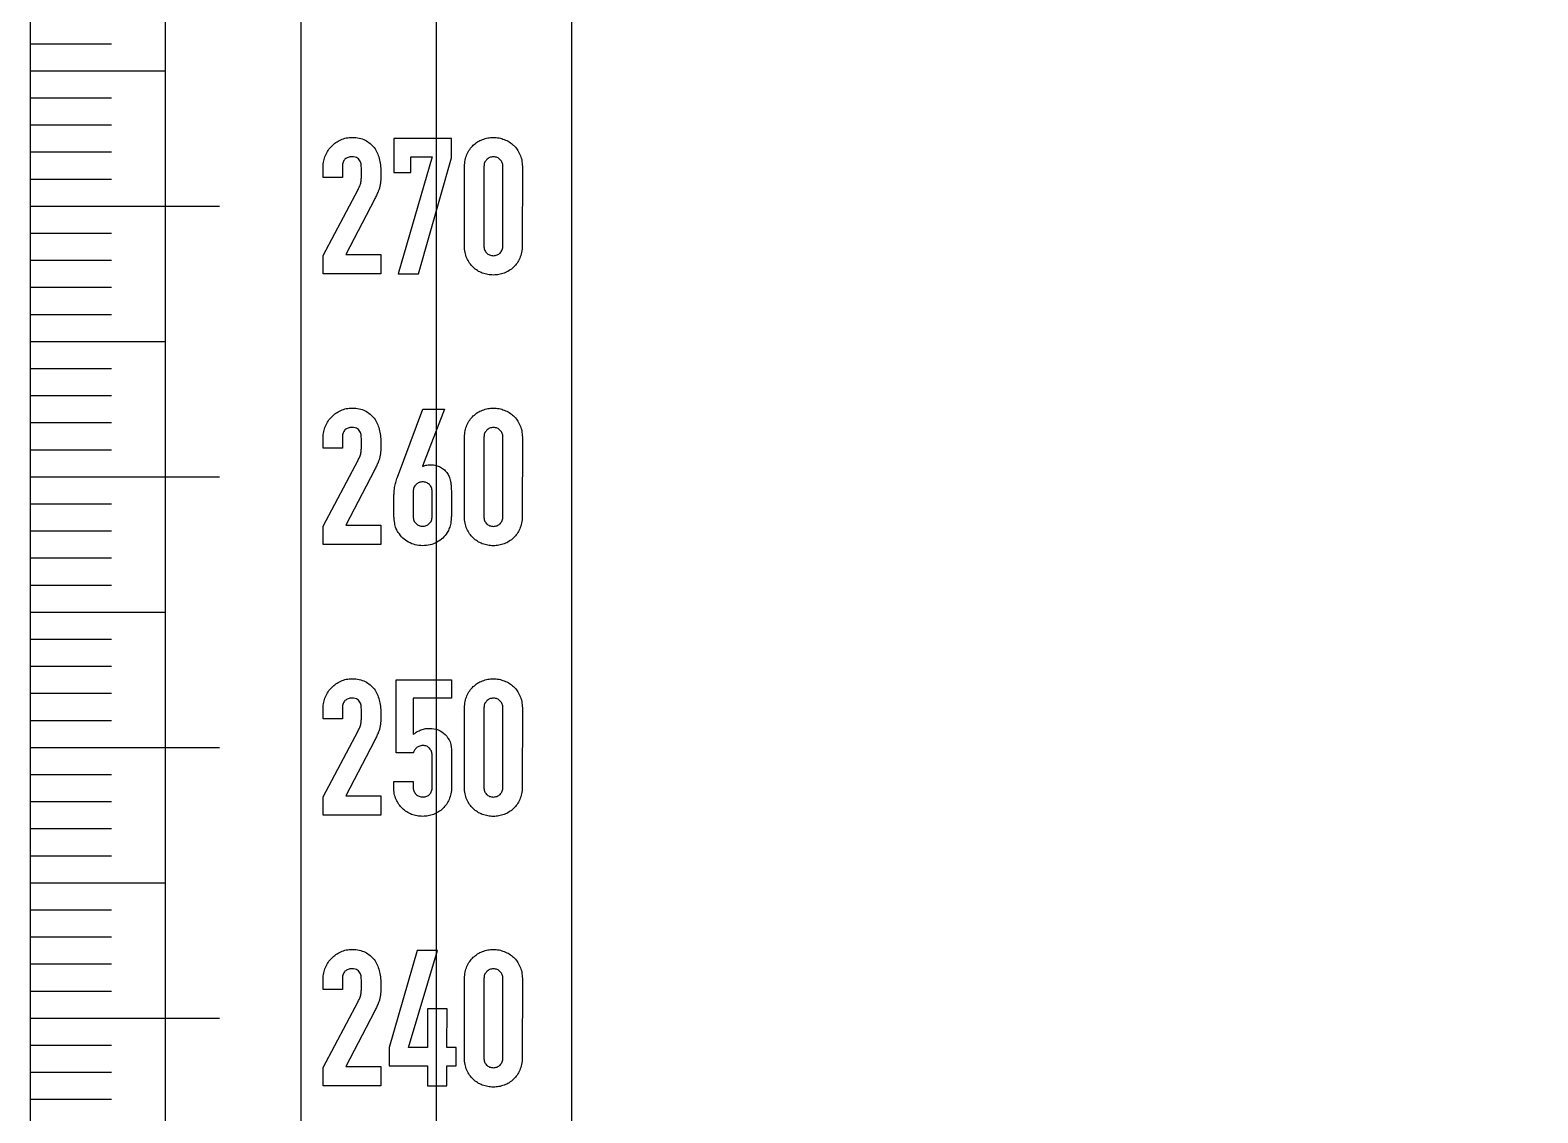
# Model space of a CAD drawing. Header units: millimetres. Extents: x 0 to 736, y 0 to 580.
# Drawn here: x 0 to 55.7, y 236.5 to 276.5 of the extents above; entities that cross this region are included whole.
import ezdxf

# ---------------------------------------------------------------- set-up
doc = ezdxf.new("R2010")
doc.units = ezdxf.units.MM
doc.layers.get('0').update_dxf_attribs({"linetype": 'CONTINUOUS'})

msp = doc.modelspace()

# ---------------------------------------------------------------- linework, layer by layer
for p, q in [((0, 276), (3, 276)), ((0, 275), (5, 275)), ((0, 274), (3, 274)), ((0, 273), (3, 273)), ((0, 272), (3, 272)), ((10.821, 271.059), (10.821, 271.453)), ((11.538, 271.466), (11.537, 271.059)), ((16.044, 268.527), (16.046, 271.462)), ((16.762, 271.462), (16.76, 268.527)), ((17.462, 268.526), (17.465, 271.461)), ((18.181, 271.461), (18.179, 268.525)), ((0, 271), (3, 271)), ((11.537, 271.059), (10.821, 271.059)), ((10.819, 268.173), (12.113, 270.609)), ((12.716, 270.243), (11.662, 268.215)), ((0, 270), (7, 270)), ((0, 269), (3, 269)), ((0, 268), (3, 268)), ((10.818, 267.499), (10.819, 268.173)), ((11.662, 268.215), (12.954, 268.214)), ((12.954, 268.214), (12.953, 267.497)), ((12.953, 267.497), (10.818, 267.499)), ((0, 267), (3, 267)), ((0, 266), (3, 266)), ((0, 265), (5, 265)), ((0, 264), (3, 264)), ((0, 263), (3, 263)), ((13.566, 259.983), (14.509, 262.496)), ((15.31, 262.495), (14.493, 260.396)), ((14.509, 262.496), (15.31, 262.495)), ((0, 262), (3, 262)), ((10.821, 261.059), (10.821, 261.453)), ((11.538, 261.466), (11.537, 261.059)), ((16.044, 258.527), (16.046, 261.462)), ((16.762, 261.462), (16.76, 258.527)), ((17.462, 258.526), (17.465, 261.461)), ((18.181, 261.461), (18.179, 258.525)), ((0, 261), (3, 261)), ((11.537, 261.059), (10.821, 261.059)), ((10.819, 258.173), (12.113, 260.609)), ((12.716, 260.243), (11.662, 258.215)), ((14.493, 260.396), (14.507, 260.382)), ((0, 260), (7, 260)), ((0, 259), (3, 259)), ((14.148, 259.456), (14.148, 258.529)), ((14.85, 258.528), (14.851, 259.455)), ((0, 258), (3, 258)), ((10.818, 257.499), (10.819, 258.173)), ((11.662, 258.215), (12.954, 258.214)), ((12.954, 258.214), (12.953, 257.497)), ((12.953, 257.497), (10.818, 257.499)), ((0, 257), (3, 257)), ((0, 256), (3, 256)), ((0, 255), (5, 255)), ((0, 254), (3, 254)), ((0, 253), (3, 253)), ((13.517, 249.8), (13.519, 252.497)), ((13.519, 252.497), (15.569, 252.495)), ((15.569, 252.495), (15.569, 251.821)), ((0, 252), (3, 252)), ((14.15, 251.822), (14.149, 250.474)), ((15.569, 251.821), (14.15, 251.822)), ((10.821, 251.059), (10.821, 251.453)), ((11.538, 251.466), (11.537, 251.059)), ((16.044, 248.527), (16.046, 251.462)), ((16.762, 251.462), (16.76, 248.527)), ((17.462, 248.526), (17.465, 251.461)), ((18.181, 251.461), (18.179, 248.525)), ((0, 251), (3, 251)), ((11.537, 251.059), (10.821, 251.059)), ((10.819, 248.173), (12.113, 250.609)), ((12.716, 250.243), (11.662, 248.215)), ((0, 250), (7, 250)), ((14.149, 249.8), (13.517, 249.8)), ((14.85, 248.542), (14.851, 249.715)), ((15.567, 249.82), (15.566, 248.527)), ((0, 249), (3, 249)), ((13.431, 248.529), (13.432, 248.74)), ((13.432, 248.74), (14.148, 248.739)), ((14.148, 248.739), (14.148, 248.557)), ((0, 248), (3, 248)), ((10.818, 247.499), (10.819, 248.173)), ((11.662, 248.215), (12.954, 248.214)), ((12.954, 248.214), (12.953, 247.497)), ((12.953, 247.497), (10.818, 247.499)), ((0, 247), (3, 247)), ((0, 246), (3, 246)), ((0, 245), (5, 245)), ((0, 244), (3, 244)), ((0, 243), (3, 243)), ((0, 242), (3, 242)), ((10.821, 241.059), (10.821, 241.453)), ((11.538, 241.466), (11.537, 241.059)), ((16.044, 238.527), (16.046, 241.462)), ((16.762, 241.462), (16.76, 238.527)), ((17.462, 238.526), (17.465, 241.461)), ((18.181, 241.461), (18.179, 238.525)), ((0, 241), (3, 241)), ((10.819, 238.173), (12.113, 240.609)), ((11.537, 241.059), (10.821, 241.059)), ((12.716, 240.243), (11.662, 238.215)), ((0, 240), (7, 240)), ((0, 239), (3, 239)), ((0, 238), (3, 238)), ((10.818, 237.499), (10.819, 238.173)), ((11.662, 238.215), (12.954, 238.214)), ((12.954, 238.214), (12.953, 237.497)), ((12.953, 237.497), (10.818, 237.499)), ((0, 237), (3, 237))]:
    msp.add_line(p, q)
for points in [[(334.863, 0), (0, 580), (0, 0)], [(326.203, 5), (5, 5), (5, 561.34)], [(317.543, 10), (10, 542.679), (10, 10)], [(308.882, 15), (15, 524.019), (15, 15)], [(300.222, 20), (20, 505.359), (20, 20)], [(14.853, 271.822), (13.592, 267.497), (14.351, 267.496), (15.569, 271.779), (15.569, 272.495), (13.435, 272.497), (13.434, 271.247), (14.066, 271.246), (14.066, 271.822)], [(14.681, 238.24), (14.681, 237.496), (15.397, 237.495), (15.397, 238.24), (15.742, 238.239), (15.742, 238.914), (15.398, 238.914), (15.399, 240.339), (14.683, 240.34), (14.682, 238.914), (13.972, 238.915), (15.05, 242.496), (14.291, 242.496), (13.256, 238.916), (13.256, 238.241)]]:
    msp.add_lwpolyline(points, close=True)
for points, knots in [([(11.138, 272.218), (11.188, 272.264), (11.288, 272.359), (11.412, 272.419), (11.475, 272.449)], [0, 0, 0, 0, 0.02029923, 0.04112014, 0.04112014, 0.04112014, 0.04112014]), ([(11.475, 272.449), (11.542, 272.476), (11.678, 272.529), (11.823, 272.537), (11.897, 272.54)], [0, 0, 0, 0, 0.02148536, 0.04337434, 0.04337434, 0.04337434, 0.04337434]), ([(11.897, 272.54), (11.985, 272.537), (12.15, 272.531), (12.303, 272.465), (12.374, 272.435)], [0, 0, 0, 0, 0.02611626, 0.0492751, 0.0492751, 0.0492751, 0.0492751]), ([(12.374, 272.435), (12.439, 272.399), (12.568, 272.327), (12.663, 272.216), (12.711, 272.16)], [0, 0, 0, 0, 0.02201534, 0.04374319, 0.04374319, 0.04374319, 0.04374319]), ([(16.37, 272.249), (16.421, 272.293), (16.522, 272.38), (16.646, 272.433), (16.707, 272.459)], [0, 0, 0, 0, 0.02001715, 0.03996019, 0.03996019, 0.03996019, 0.03996019]), ([(16.707, 272.459), (16.773, 272.482), (16.905, 272.527), (17.045, 272.533), (17.114, 272.536)], [0, 0, 0, 0, 0.02083571, 0.04164184, 0.04164184, 0.04164184, 0.04164184]), ([(17.114, 272.536), (17.183, 272.533), (17.321, 272.527), (17.45, 272.481), (17.515, 272.459)], [0, 0, 0, 0, 0.0206313, 0.04096164, 0.04096164, 0.04096164, 0.04096164]), ([(17.515, 272.459), (17.578, 272.432), (17.704, 272.38), (17.807, 272.292), (17.859, 272.248)], [0, 0, 0, 0, 0.02041726, 0.04057331, 0.04057331, 0.04057331, 0.04057331]), ([(10.821, 271.453), (10.825, 271.526), (10.831, 271.671), (10.881, 271.807), (10.906, 271.874)], [0, 0, 0, 0, 0.02187136, 0.04319471, 0.04319471, 0.04319471, 0.04319471]), ([(10.906, 271.874), (10.937, 271.937), (10.997, 272.063), (11.091, 272.166), (11.138, 272.218)], [0, 0, 0, 0, 0.02097506, 0.04167795, 0.04167795, 0.04167795, 0.04167795]), ([(11.889, 271.824), (11.839, 271.821), (11.743, 271.815), (11.666, 271.759), (11.629, 271.733)], [0, 0, 0, 0, 0.01474929, 0.0280573, 0.0280573, 0.0280573, 0.0280573]), ([(12.093, 271.768), (12.065, 271.784), (12.002, 271.821), (11.929, 271.823), (11.889, 271.824)], [0, 0, 0, 0, 0.00957901, 0.02142518, 0.02142518, 0.02142518, 0.02142518]), ([(12.711, 272.16), (12.75, 272.099), (12.83, 271.974), (12.872, 271.832), (12.893, 271.76)], [0, 0, 0, 0, 0.02171086, 0.04419716, 0.04419716, 0.04419716, 0.04419716]), ([(16.046, 271.462), (16.049, 271.543), (16.055, 271.697), (16.106, 271.842), (16.131, 271.912)], [0, 0, 0, 0, 0.02396916, 0.04596419, 0.04596419, 0.04596419, 0.04596419]), ([(16.131, 271.912), (16.163, 271.975), (16.227, 272.098), (16.323, 272.199), (16.37, 272.249)], [0, 0, 0, 0, 0.02107908, 0.04149266, 0.04149266, 0.04149266, 0.04149266]), ([(17.114, 271.82), (17.065, 271.816), (16.969, 271.808), (16.897, 271.745), (16.861, 271.715)], [0, 0, 0, 0, 0.01428975, 0.0280251, 0.0280251, 0.0280251, 0.0280251]), ([(17.367, 271.714), (17.331, 271.745), (17.258, 271.808), (17.163, 271.816), (17.114, 271.82)], [0, 0, 0, 0, 0.0137354, 0.02802509, 0.02802509, 0.02802509, 0.02802509]), ([(17.859, 272.248), (17.905, 272.198), (18, 272.097), (18.06, 271.973), (18.09, 271.91)], [0, 0, 0, 0, 0.02029925, 0.04112017, 0.04112017, 0.04112017, 0.04112017]), ([(18.09, 271.91), (18.117, 271.841), (18.172, 271.696), (18.178, 271.541), (18.181, 271.461)], [0, 0, 0, 0, 0.02215211, 0.04613734, 0.04613734, 0.04613734, 0.04613734]), ([(11.629, 271.733), (11.603, 271.697), (11.544, 271.618), (11.54, 271.519), (11.538, 271.466)], [0, 0, 0, 0, 0.01315776, 0.02877487, 0.02877487, 0.02877487, 0.02877487]), ([(12.198, 271.641), (12.185, 271.666), (12.158, 271.715), (12.115, 271.75), (12.093, 271.768)], [0, 0, 0, 0, 0.00828123, 0.01660699, 0.01660699, 0.01660699, 0.01660699]), ([(12.233, 271.458), (12.232, 271.492), (12.23, 271.554), (12.208, 271.613), (12.198, 271.641)], [0, 0, 0, 0, 0.00987058, 0.01869946, 0.01869946, 0.01869946, 0.01869946]), ([(12.225, 270.925), (12.23, 270.977), (12.239, 271.091), (12.239, 271.206), (12.24, 271.269)], [0, 0, 0, 0, 0.01566047, 0.03444887, 0.03444887, 0.03444887, 0.03444887]), ([(12.24, 271.269), (12.239, 271.3), (12.239, 271.363), (12.235, 271.426), (12.233, 271.458)], [0, 0, 0, 0, 0.00930642, 0.01897666, 0.01897666, 0.01897666, 0.01897666]), ([(12.893, 271.76), (12.912, 271.683), (12.949, 271.526), (12.954, 271.365), (12.956, 271.282)], [0, 0, 0, 0, 0.02365397, 0.04828335, 0.04828335, 0.04828335, 0.04828335]), ([(12.956, 271.282), (12.956, 271.226), (12.955, 271.123), (12.951, 271.02), (12.949, 270.973)], [0, 0, 0, 0, 0.01685484, 0.03090968, 0.03090968, 0.03090968, 0.03090968]), ([(16.861, 271.715), (16.832, 271.679), (16.773, 271.605), (16.766, 271.511), (16.762, 271.462)], [0, 0, 0, 0, 0.01343938, 0.02769777, 0.02769777, 0.02769777, 0.02769777]), ([(17.465, 271.461), (17.461, 271.51), (17.454, 271.604), (17.395, 271.678), (17.367, 271.714)], [0, 0, 0, 0, 0.01425838, 0.02769777, 0.02769777, 0.02769777, 0.02769777]), ([(12.113, 270.609), (12.142, 270.665), (12.194, 270.765), (12.216, 270.876), (12.225, 270.925)], [0, 0, 0, 0, 0.01869959, 0.0336883, 0.0336883, 0.0336883, 0.0336883]), ([(12.921, 270.742), (12.912, 270.704), (12.895, 270.627), (12.865, 270.554), (12.85, 270.517)], [0, 0, 0, 0, 0.01158178, 0.0235818, 0.0235818, 0.0235818, 0.0235818]), ([(12.949, 270.973), (12.946, 270.934), (12.94, 270.856), (12.927, 270.78), (12.921, 270.742)], [0, 0, 0, 0, 0.01180969, 0.02335547, 0.02335547, 0.02335547, 0.02335547]), ([(12.85, 270.517), (12.831, 270.475), (12.789, 270.383), (12.742, 270.293), (12.716, 270.243)], [0, 0, 0, 0, 0.01374547, 0.03046905, 0.03046905, 0.03046905, 0.03046905]), ([(16.128, 268.078), (16.103, 268.147), (16.052, 268.293), (16.047, 268.447), (16.044, 268.527)], [0, 0, 0, 0, 0.02199501, 0.04596421, 0.04596421, 0.04596421, 0.04596421]), ([(16.76, 268.527), (16.764, 268.477), (16.771, 268.381), (16.83, 268.304), (16.858, 268.267)], [0, 0, 0, 0, 0.01443138, 0.02831409, 0.02831409, 0.02831409, 0.02831409]), ([(17.364, 268.266), (17.392, 268.304), (17.451, 268.381), (17.459, 268.477), (17.462, 268.526)], [0, 0, 0, 0, 0.01388274, 0.02831408, 0.02831408, 0.02831408, 0.02831408]), ([(18.179, 268.525), (18.175, 268.445), (18.169, 268.29), (18.114, 268.145), (18.087, 268.076)], [0, 0, 0, 0, 0.02398523, 0.04613736, 0.04613736, 0.04613736, 0.04613736]), ([(16.366, 267.74), (16.319, 267.79), (16.224, 267.891), (16.16, 268.015), (16.128, 268.078)], [0, 0, 0, 0, 0.02041353, 0.04149263, 0.04149263, 0.04149263, 0.04149263]), ([(16.858, 268.267), (16.894, 268.238), (16.968, 268.179), (17.062, 268.172), (17.111, 268.168)], [0, 0, 0, 0, 0.01343937, 0.02769775, 0.02769775, 0.02769775, 0.02769775]), ([(17.111, 268.168), (17.16, 268.172), (17.254, 268.179), (17.328, 268.238), (17.364, 268.266)], [0, 0, 0, 0, 0.01425839, 0.02769774, 0.02769774, 0.02769774, 0.02769774]), ([(18.087, 268.076), (18.056, 268.013), (17.996, 267.889), (17.902, 267.789), (17.855, 267.739)], [0, 0, 0, 0, 0.02082092, 0.04112014, 0.04112014, 0.04112014, 0.04112014]), ([(16.703, 267.522), (16.642, 267.551), (16.519, 267.607), (16.417, 267.696), (16.366, 267.74)], [0, 0, 0, 0, 0.02018042, 0.04030582, 0.04030582, 0.04030582, 0.04030582]), ([(17.11, 267.452), (17.041, 267.455), (16.902, 267.461), (16.769, 267.502), (16.703, 267.522)], [0, 0, 0, 0, 0.02079057, 0.04148602, 0.04148602, 0.04148602, 0.04148602]), ([(17.511, 267.522), (17.446, 267.501), (17.316, 267.46), (17.179, 267.455), (17.11, 267.452)], [0, 0, 0, 0, 0.02018659, 0.04080219, 0.04080219, 0.04080219, 0.04080219]), ([(17.855, 267.739), (17.803, 267.695), (17.699, 267.606), (17.574, 267.55), (17.511, 267.522)], [0, 0, 0, 0, 0.02026353, 0.04091276, 0.04091276, 0.04091276, 0.04091276]), ([(11.138, 262.218), (11.188, 262.264), (11.288, 262.359), (11.412, 262.419), (11.475, 262.449)], [0, 0, 0, 0, 0.02029923, 0.04112014, 0.04112014, 0.04112014, 0.04112014]), ([(11.475, 262.449), (11.542, 262.476), (11.678, 262.529), (11.823, 262.537), (11.897, 262.54)], [0, 0, 0, 0, 0.02148536, 0.04337434, 0.04337434, 0.04337434, 0.04337434]), ([(11.897, 262.54), (11.985, 262.537), (12.15, 262.531), (12.303, 262.465), (12.374, 262.435)], [0, 0, 0, 0, 0.02611626, 0.0492751, 0.0492751, 0.0492751, 0.0492751]), ([(12.374, 262.435), (12.439, 262.399), (12.568, 262.327), (12.663, 262.216), (12.711, 262.16)], [0, 0, 0, 0, 0.02201534, 0.04374319, 0.04374319, 0.04374319, 0.04374319]), ([(16.37, 262.249), (16.421, 262.293), (16.522, 262.38), (16.646, 262.433), (16.707, 262.459)], [0, 0, 0, 0, 0.02001715, 0.03996019, 0.03996019, 0.03996019, 0.03996019]), ([(16.707, 262.459), (16.773, 262.482), (16.905, 262.527), (17.045, 262.533), (17.114, 262.536)], [0, 0, 0, 0, 0.02083571, 0.04164184, 0.04164184, 0.04164184, 0.04164184]), ([(17.114, 262.536), (17.183, 262.533), (17.321, 262.527), (17.45, 262.481), (17.515, 262.459)], [0, 0, 0, 0, 0.0206313, 0.04096164, 0.04096164, 0.04096164, 0.04096164]), ([(17.515, 262.459), (17.578, 262.432), (17.704, 262.38), (17.807, 262.292), (17.859, 262.248)], [0, 0, 0, 0, 0.02041726, 0.04057331, 0.04057331, 0.04057331, 0.04057331]), ([(10.821, 261.453), (10.825, 261.526), (10.831, 261.671), (10.881, 261.807), (10.906, 261.874)], [0, 0, 0, 0, 0.02187136, 0.04319471, 0.04319471, 0.04319471, 0.04319471]), ([(10.906, 261.874), (10.937, 261.937), (10.997, 262.063), (11.091, 262.166), (11.138, 262.218)], [0, 0, 0, 0, 0.02097506, 0.04167795, 0.04167795, 0.04167795, 0.04167795]), ([(11.889, 261.824), (11.839, 261.821), (11.743, 261.815), (11.666, 261.759), (11.629, 261.733)], [0, 0, 0, 0, 0.01474929, 0.0280573, 0.0280573, 0.0280573, 0.0280573]), ([(12.093, 261.768), (12.065, 261.784), (12.002, 261.821), (11.929, 261.823), (11.889, 261.824)], [0, 0, 0, 0, 0.00957901, 0.02142518, 0.02142518, 0.02142518, 0.02142518]), ([(12.198, 261.641), (12.185, 261.666), (12.158, 261.715), (12.115, 261.75), (12.093, 261.768)], [0, 0, 0, 0, 0.00828123, 0.01660699, 0.01660699, 0.01660699, 0.01660699]), ([(12.711, 262.16), (12.75, 262.099), (12.83, 261.974), (12.872, 261.832), (12.893, 261.76)], [0, 0, 0, 0, 0.02171086, 0.04419716, 0.04419716, 0.04419716, 0.04419716]), ([(12.893, 261.76), (12.912, 261.683), (12.949, 261.526), (12.954, 261.365), (12.956, 261.282)], [0, 0, 0, 0, 0.02365397, 0.04828335, 0.04828335, 0.04828335, 0.04828335]), ([(16.046, 261.462), (16.049, 261.543), (16.055, 261.697), (16.106, 261.842), (16.131, 261.912)], [0, 0, 0, 0, 0.02396916, 0.04596419, 0.04596419, 0.04596419, 0.04596419]), ([(16.131, 261.912), (16.163, 261.975), (16.227, 262.098), (16.323, 262.199), (16.37, 262.249)], [0, 0, 0, 0, 0.02107908, 0.04149266, 0.04149266, 0.04149266, 0.04149266]), ([(17.114, 261.82), (17.065, 261.816), (16.969, 261.808), (16.897, 261.745), (16.861, 261.715)], [0, 0, 0, 0, 0.01428975, 0.0280251, 0.0280251, 0.0280251, 0.0280251]), ([(17.367, 261.714), (17.331, 261.745), (17.258, 261.808), (17.163, 261.816), (17.114, 261.82)], [0, 0, 0, 0, 0.0137354, 0.02802509, 0.02802509, 0.02802509, 0.02802509]), ([(17.859, 262.248), (17.905, 262.198), (18, 262.097), (18.06, 261.973), (18.09, 261.91)], [0, 0, 0, 0, 0.02029925, 0.04112017, 0.04112017, 0.04112017, 0.04112017]), ([(18.09, 261.91), (18.117, 261.841), (18.172, 261.696), (18.178, 261.541), (18.181, 261.461)], [0, 0, 0, 0, 0.02215211, 0.04613734, 0.04613734, 0.04613734, 0.04613734]), ([(11.629, 261.733), (11.603, 261.697), (11.544, 261.618), (11.54, 261.519), (11.538, 261.466)], [0, 0, 0, 0, 0.01315776, 0.02877487, 0.02877487, 0.02877487, 0.02877487]), ([(12.233, 261.458), (12.232, 261.492), (12.23, 261.554), (12.208, 261.613), (12.198, 261.641)], [0, 0, 0, 0, 0.00987058, 0.01869946, 0.01869946, 0.01869946, 0.01869946]), ([(12.225, 260.925), (12.23, 260.977), (12.239, 261.091), (12.239, 261.206), (12.24, 261.269)], [0, 0, 0, 0, 0.01566047, 0.03444887, 0.03444887, 0.03444887, 0.03444887]), ([(12.24, 261.269), (12.239, 261.3), (12.239, 261.363), (12.235, 261.426), (12.233, 261.458)], [0, 0, 0, 0, 0.00930642, 0.01897666, 0.01897666, 0.01897666, 0.01897666]), ([(12.956, 261.282), (12.956, 261.226), (12.955, 261.123), (12.951, 261.02), (12.949, 260.973)], [0, 0, 0, 0, 0.01685484, 0.03090968, 0.03090968, 0.03090968, 0.03090968]), ([(16.861, 261.715), (16.832, 261.679), (16.773, 261.605), (16.766, 261.511), (16.762, 261.462)], [0, 0, 0, 0, 0.01343938, 0.02769777, 0.02769777, 0.02769777, 0.02769777]), ([(17.465, 261.461), (17.461, 261.51), (17.454, 261.604), (17.395, 261.678), (17.367, 261.714)], [0, 0, 0, 0, 0.01425838, 0.02769777, 0.02769777, 0.02769777, 0.02769777]), ([(12.113, 260.609), (12.142, 260.665), (12.194, 260.765), (12.216, 260.876), (12.225, 260.925)], [0, 0, 0, 0, 0.01869959, 0.0336883, 0.0336883, 0.0336883, 0.0336883]), ([(12.921, 260.742), (12.912, 260.704), (12.895, 260.627), (12.865, 260.554), (12.85, 260.517)], [0, 0, 0, 0, 0.01158178, 0.0235818, 0.0235818, 0.0235818, 0.0235818]), ([(12.949, 260.973), (12.946, 260.934), (12.94, 260.856), (12.927, 260.78), (12.921, 260.742)], [0, 0, 0, 0, 0.01180969, 0.02335547, 0.02335547, 0.02335547, 0.02335547]), ([(12.85, 260.517), (12.831, 260.475), (12.789, 260.383), (12.742, 260.293), (12.716, 260.243)], [0, 0, 0, 0, 0.01374547, 0.03046905, 0.03046905, 0.03046905, 0.03046905]), ([(14.507, 260.382), (14.522, 260.391), (14.554, 260.412), (14.592, 260.42), (14.613, 260.424)], [0, 0, 0, 0, 0.00503039, 0.01142092, 0.01142092, 0.01142092, 0.01142092]), ([(14.613, 260.424), (14.642, 260.43), (14.707, 260.444), (14.773, 260.445), (14.809, 260.445)], [0, 0, 0, 0, 0.00891916, 0.01981672, 0.01981672, 0.01981672, 0.01981672]), ([(14.809, 260.445), (14.871, 260.441), (14.994, 260.434), (15.105, 260.38), (15.16, 260.354)], [0, 0, 0, 0, 0.01840048, 0.03659216, 0.03659216, 0.03659216, 0.03659216]), ([(15.16, 260.354), (15.211, 260.322), (15.309, 260.26), (15.379, 260.167), (15.413, 260.122)], [0, 0, 0, 0, 0.01773523, 0.03454979, 0.03454979, 0.03454979, 0.03454979]), ([(15.413, 260.122), (15.428, 260.096), (15.458, 260.047), (15.48, 259.993), (15.49, 259.967)], [0, 0, 0, 0, 0.00888455, 0.01729868, 0.01729868, 0.01729868, 0.01729868]), ([(13.439, 259.337), (13.442, 259.385), (13.446, 259.474), (13.456, 259.563), (13.46, 259.604)], [0, 0, 0, 0, 0.01442281, 0.02677342, 0.02677342, 0.02677342, 0.02677342]), ([(13.46, 259.604), (13.465, 259.637), (13.475, 259.701), (13.494, 259.763), (13.503, 259.793)], [0, 0, 0, 0, 0.01015986, 0.01944475, 0.01944475, 0.01944475, 0.01944475]), ([(13.503, 259.793), (13.512, 259.824), (13.533, 259.888), (13.555, 259.951), (13.566, 259.983)], [0, 0, 0, 0, 0.00977174, 0.01998755, 0.01998755, 0.01998755, 0.01998755]), ([(14.254, 259.715), (14.223, 259.679), (14.16, 259.604), (14.152, 259.506), (14.148, 259.456)], [0, 0, 0, 0, 0.01387935, 0.02868703, 0.02868703, 0.02868703, 0.02868703]), ([(14.5, 259.813), (14.454, 259.809), (14.363, 259.801), (14.29, 259.744), (14.254, 259.715)], [0, 0, 0, 0, 0.01339458, 0.02698108, 0.02698108, 0.02698108, 0.02698108]), ([(14.746, 259.715), (14.709, 259.744), (14.637, 259.801), (14.545, 259.809), (14.5, 259.813)], [0, 0, 0, 0, 0.01358648, 0.02698106, 0.02698106, 0.02698106, 0.02698106]), ([(14.851, 259.455), (14.847, 259.506), (14.84, 259.604), (14.776, 259.679), (14.746, 259.715)], [0, 0, 0, 0, 0.01480769, 0.02868705, 0.02868705, 0.02868705, 0.02868705]), ([(15.49, 259.967), (15.499, 259.937), (15.521, 259.871), (15.532, 259.802), (15.539, 259.763)], [0, 0, 0, 0, 0.0093329, 0.02097042, 0.02097042, 0.02097042, 0.02097042]), ([(15.539, 259.763), (15.544, 259.715), (15.554, 259.608), (15.558, 259.5), (15.56, 259.44)], [0, 0, 0, 0, 0.01444843, 0.03237722, 0.03237722, 0.03237722, 0.03237722]), ([(13.432, 258.958), (13.432, 259.028), (13.432, 259.154), (13.437, 259.281), (13.439, 259.337)], [0, 0, 0, 0, 0.02106817, 0.0379303, 0.0379303, 0.0379303, 0.0379303]), ([(15.56, 259.44), (15.562, 259.368), (15.566, 259.207), (15.567, 259.045), (15.567, 258.956)], [0, 0, 0, 0, 0.02160053, 0.04846205, 0.04846205, 0.04846205, 0.04846205]), ([(13.438, 258.55), (13.436, 258.611), (13.432, 258.747), (13.432, 258.883), (13.432, 258.958)], [0, 0, 0, 0, 0.01826605, 0.04073864, 0.04073864, 0.04073864, 0.04073864]), ([(13.466, 258.29), (13.46, 258.33), (13.446, 258.416), (13.441, 258.503), (13.438, 258.55)], [0, 0, 0, 0, 0.01189297, 0.02615241, 0.02615241, 0.02615241, 0.02615241]), ([(14.148, 258.529), (14.151, 258.478), (14.159, 258.38), (14.222, 258.305), (14.253, 258.269)], [0, 0, 0, 0, 0.01480771, 0.02868706, 0.02868706, 0.02868706, 0.02868706]), ([(14.744, 258.268), (14.775, 258.304), (14.839, 258.379), (14.846, 258.477), (14.85, 258.528)], [0, 0, 0, 0, 0.01387939, 0.02868708, 0.02868708, 0.02868708, 0.02868708]), ([(15.559, 258.549), (15.557, 258.501), (15.552, 258.414), (15.542, 258.328), (15.538, 258.289)], [0, 0, 0, 0, 0.01424757, 0.02607424, 0.02607424, 0.02607424, 0.02607424]), ([(15.567, 258.956), (15.566, 258.881), (15.566, 258.745), (15.561, 258.609), (15.559, 258.549)], [0, 0, 0, 0, 0.02247259, 0.04073864, 0.04073864, 0.04073864, 0.04073864]), ([(16.128, 258.078), (16.103, 258.147), (16.052, 258.293), (16.047, 258.447), (16.044, 258.527)], [0, 0, 0, 0, 0.02199501, 0.04596421, 0.04596421, 0.04596421, 0.04596421]), ([(16.76, 258.527), (16.764, 258.477), (16.771, 258.381), (16.83, 258.304), (16.858, 258.267)], [0, 0, 0, 0, 0.01443138, 0.02831409, 0.02831409, 0.02831409, 0.02831409]), ([(17.364, 258.266), (17.392, 258.304), (17.451, 258.381), (17.459, 258.477), (17.462, 258.526)], [0, 0, 0, 0, 0.01388274, 0.02831408, 0.02831408, 0.02831408, 0.02831408]), ([(18.179, 258.525), (18.175, 258.445), (18.169, 258.29), (18.114, 258.145), (18.087, 258.076)], [0, 0, 0, 0, 0.02398523, 0.04613736, 0.04613736, 0.04613736, 0.04613736]), ([(13.508, 258.101), (13.499, 258.129), (13.48, 258.191), (13.471, 258.256), (13.466, 258.29)], [0, 0, 0, 0, 0.00894677, 0.01945262, 0.01945262, 0.01945262, 0.01945262]), ([(13.599, 257.939), (13.582, 257.966), (13.548, 258.018), (13.521, 258.074), (13.508, 258.101)], [0, 0, 0, 0, 0.00969571, 0.01856811, 0.01856811, 0.01856811, 0.01856811]), ([(13.971, 257.581), (13.898, 257.629), (13.752, 257.725), (13.65, 257.868), (13.599, 257.939)], [0, 0, 0, 0, 0.0260885, 0.05205386, 0.05205386, 0.05205386, 0.05205386]), ([(14.253, 258.269), (14.289, 258.24), (14.361, 258.183), (14.453, 258.174), (14.499, 258.17)], [0, 0, 0, 0, 0.01358649, 0.02698107, 0.02698107, 0.02698107, 0.02698107]), ([(14.499, 258.17), (14.544, 258.174), (14.636, 258.183), (14.708, 258.24), (14.744, 258.268)], [0, 0, 0, 0, 0.01339458, 0.02698103, 0.02698103, 0.02698103, 0.02698103]), ([(15.404, 257.938), (15.353, 257.865), (15.252, 257.719), (15.1, 257.626), (15.025, 257.58)], [0, 0, 0, 0, 0.0263489, 0.05265562, 0.05265562, 0.05265562, 0.05265562]), ([(15.482, 258.099), (15.471, 258.073), (15.449, 258.017), (15.42, 257.965), (15.404, 257.938)], [0, 0, 0, 0, 0.00857565, 0.01792173, 0.01792173, 0.01792173, 0.01792173]), ([(15.538, 258.289), (15.531, 258.254), (15.518, 258.189), (15.493, 258.128), (15.482, 258.099)], [0, 0, 0, 0, 0.01064577, 0.01981034, 0.01981034, 0.01981034, 0.01981034]), ([(16.366, 257.74), (16.319, 257.79), (16.224, 257.891), (16.16, 258.015), (16.128, 258.078)], [0, 0, 0, 0, 0.02041353, 0.04149263, 0.04149263, 0.04149263, 0.04149263]), ([(16.858, 258.267), (16.894, 258.238), (16.968, 258.179), (17.062, 258.172), (17.111, 258.168)], [0, 0, 0, 0, 0.01343937, 0.02769775, 0.02769775, 0.02769775, 0.02769775]), ([(17.111, 258.168), (17.16, 258.172), (17.254, 258.179), (17.328, 258.238), (17.364, 258.266)], [0, 0, 0, 0, 0.01425839, 0.02769774, 0.02769774, 0.02769774, 0.02769774]), ([(18.087, 258.076), (18.056, 258.013), (17.996, 257.889), (17.902, 257.789), (17.855, 257.739)], [0, 0, 0, 0, 0.02082092, 0.04112014, 0.04112014, 0.04112014, 0.04112014]), ([(14.498, 257.454), (14.403, 257.459), (14.22, 257.468), (14.053, 257.544), (13.971, 257.581)], [0, 0, 0, 0, 0.02809265, 0.05460015, 0.05460015, 0.05460015, 0.05460015]), ([(15.025, 257.58), (14.943, 257.543), (14.776, 257.467), (14.592, 257.458), (14.498, 257.454)], [0, 0, 0, 0, 0.02650753, 0.05460018, 0.05460018, 0.05460018, 0.05460018]), ([(16.703, 257.522), (16.642, 257.551), (16.519, 257.607), (16.417, 257.696), (16.366, 257.74)], [0, 0, 0, 0, 0.02018042, 0.04030582, 0.04030582, 0.04030582, 0.04030582]), ([(17.11, 257.452), (17.041, 257.455), (16.902, 257.461), (16.769, 257.502), (16.703, 257.522)], [0, 0, 0, 0, 0.02079057, 0.04148602, 0.04148602, 0.04148602, 0.04148602]), ([(17.511, 257.522), (17.446, 257.501), (17.316, 257.46), (17.179, 257.455), (17.11, 257.452)], [0, 0, 0, 0, 0.02018659, 0.04080219, 0.04080219, 0.04080219, 0.04080219]), ([(17.855, 257.739), (17.803, 257.695), (17.699, 257.606), (17.574, 257.55), (17.511, 257.522)], [0, 0, 0, 0, 0.02026353, 0.04091276, 0.04091276, 0.04091276, 0.04091276]), ([(11.138, 252.218), (11.188, 252.264), (11.288, 252.359), (11.412, 252.419), (11.475, 252.449)], [0, 0, 0, 0, 0.02029923, 0.04112014, 0.04112014, 0.04112014, 0.04112014]), ([(11.475, 252.449), (11.542, 252.476), (11.678, 252.529), (11.823, 252.537), (11.897, 252.54)], [0, 0, 0, 0, 0.02148536, 0.04337434, 0.04337434, 0.04337434, 0.04337434]), ([(11.897, 252.54), (11.985, 252.537), (12.15, 252.531), (12.303, 252.465), (12.374, 252.435)], [0, 0, 0, 0, 0.02611626, 0.0492751, 0.0492751, 0.0492751, 0.0492751]), ([(12.374, 252.435), (12.439, 252.399), (12.568, 252.327), (12.663, 252.216), (12.711, 252.16)], [0, 0, 0, 0, 0.02201534, 0.04374319, 0.04374319, 0.04374319, 0.04374319]), ([(16.37, 252.249), (16.421, 252.293), (16.522, 252.38), (16.646, 252.433), (16.707, 252.459)], [0, 0, 0, 0, 0.02001715, 0.03996019, 0.03996019, 0.03996019, 0.03996019]), ([(16.707, 252.459), (16.773, 252.482), (16.905, 252.527), (17.045, 252.533), (17.114, 252.536)], [0, 0, 0, 0, 0.02083571, 0.04164184, 0.04164184, 0.04164184, 0.04164184]), ([(17.114, 252.536), (17.183, 252.533), (17.321, 252.527), (17.45, 252.481), (17.515, 252.459)], [0, 0, 0, 0, 0.0206313, 0.04096164, 0.04096164, 0.04096164, 0.04096164]), ([(17.515, 252.459), (17.578, 252.432), (17.704, 252.38), (17.807, 252.292), (17.859, 252.248)], [0, 0, 0, 0, 0.02041726, 0.04057331, 0.04057331, 0.04057331, 0.04057331]), ([(10.821, 251.453), (10.825, 251.526), (10.831, 251.671), (10.881, 251.807), (10.906, 251.874)], [0, 0, 0, 0, 0.02187136, 0.04319471, 0.04319471, 0.04319471, 0.04319471]), ([(10.906, 251.874), (10.937, 251.937), (10.997, 252.063), (11.091, 252.166), (11.138, 252.218)], [0, 0, 0, 0, 0.02097506, 0.04167795, 0.04167795, 0.04167795, 0.04167795]), ([(11.889, 251.824), (11.839, 251.821), (11.743, 251.815), (11.666, 251.759), (11.629, 251.733)], [0, 0, 0, 0, 0.01474929, 0.0280573, 0.0280573, 0.0280573, 0.0280573]), ([(12.093, 251.768), (12.065, 251.784), (12.002, 251.821), (11.929, 251.823), (11.889, 251.824)], [0, 0, 0, 0, 0.00957901, 0.02142518, 0.02142518, 0.02142518, 0.02142518]), ([(12.198, 251.641), (12.185, 251.666), (12.158, 251.715), (12.115, 251.75), (12.093, 251.768)], [0, 0, 0, 0, 0.00828123, 0.01660699, 0.01660699, 0.01660699, 0.01660699]), ([(12.711, 252.16), (12.75, 252.099), (12.83, 251.974), (12.872, 251.832), (12.893, 251.76)], [0, 0, 0, 0, 0.02171086, 0.04419716, 0.04419716, 0.04419716, 0.04419716]), ([(12.893, 251.76), (12.912, 251.683), (12.949, 251.526), (12.954, 251.365), (12.956, 251.282)], [0, 0, 0, 0, 0.02365397, 0.04828335, 0.04828335, 0.04828335, 0.04828335]), ([(16.046, 251.462), (16.049, 251.543), (16.055, 251.697), (16.106, 251.842), (16.131, 251.912)], [0, 0, 0, 0, 0.02396916, 0.04596419, 0.04596419, 0.04596419, 0.04596419]), ([(16.131, 251.912), (16.163, 251.975), (16.227, 252.098), (16.323, 252.199), (16.37, 252.249)], [0, 0, 0, 0, 0.02107908, 0.04149266, 0.04149266, 0.04149266, 0.04149266]), ([(17.114, 251.82), (17.065, 251.816), (16.969, 251.808), (16.897, 251.745), (16.861, 251.715)], [0, 0, 0, 0, 0.01428975, 0.0280251, 0.0280251, 0.0280251, 0.0280251]), ([(17.367, 251.714), (17.331, 251.745), (17.258, 251.808), (17.163, 251.816), (17.114, 251.82)], [0, 0, 0, 0, 0.0137354, 0.02802509, 0.02802509, 0.02802509, 0.02802509]), ([(17.859, 252.248), (17.905, 252.198), (18, 252.097), (18.06, 251.973), (18.09, 251.91)], [0, 0, 0, 0, 0.02029925, 0.04112017, 0.04112017, 0.04112017, 0.04112017]), ([(18.09, 251.91), (18.117, 251.841), (18.172, 251.696), (18.178, 251.541), (18.181, 251.461)], [0, 0, 0, 0, 0.02215211, 0.04613734, 0.04613734, 0.04613734, 0.04613734]), ([(11.629, 251.733), (11.603, 251.697), (11.544, 251.618), (11.54, 251.519), (11.538, 251.466)], [0, 0, 0, 0, 0.01315776, 0.02877487, 0.02877487, 0.02877487, 0.02877487]), ([(12.233, 251.458), (12.232, 251.492), (12.23, 251.554), (12.208, 251.613), (12.198, 251.641)], [0, 0, 0, 0, 0.00987058, 0.01869946, 0.01869946, 0.01869946, 0.01869946]), ([(12.225, 250.925), (12.23, 250.977), (12.239, 251.091), (12.239, 251.206), (12.24, 251.269)], [0, 0, 0, 0, 0.01566047, 0.03444887, 0.03444887, 0.03444887, 0.03444887]), ([(12.24, 251.269), (12.239, 251.3), (12.239, 251.363), (12.235, 251.426), (12.233, 251.458)], [0, 0, 0, 0, 0.00930642, 0.01897666, 0.01897666, 0.01897666, 0.01897666]), ([(12.956, 251.282), (12.956, 251.226), (12.955, 251.123), (12.951, 251.02), (12.949, 250.973)], [0, 0, 0, 0, 0.01685484, 0.03090968, 0.03090968, 0.03090968, 0.03090968]), ([(16.861, 251.715), (16.832, 251.679), (16.773, 251.605), (16.766, 251.511), (16.762, 251.462)], [0, 0, 0, 0, 0.01343938, 0.02769777, 0.02769777, 0.02769777, 0.02769777]), ([(17.465, 251.461), (17.461, 251.51), (17.454, 251.604), (17.395, 251.678), (17.367, 251.714)], [0, 0, 0, 0, 0.01425838, 0.02769777, 0.02769777, 0.02769777, 0.02769777]), ([(12.113, 250.609), (12.142, 250.665), (12.194, 250.765), (12.216, 250.876), (12.225, 250.925)], [0, 0, 0, 0, 0.01869959, 0.0336883, 0.0336883, 0.0336883, 0.0336883]), ([(12.921, 250.742), (12.912, 250.704), (12.895, 250.627), (12.865, 250.554), (12.85, 250.517)], [0, 0, 0, 0, 0.01158178, 0.0235818, 0.0235818, 0.0235818, 0.0235818]), ([(12.949, 250.973), (12.946, 250.934), (12.94, 250.856), (12.927, 250.78), (12.921, 250.742)], [0, 0, 0, 0, 0.01180969, 0.02335547, 0.02335547, 0.02335547, 0.02335547]), ([(14.149, 250.474), (14.186, 250.506), (14.262, 250.572), (14.354, 250.613), (14.402, 250.635)], [0, 0, 0, 0, 0.01436712, 0.03014919, 0.03014919, 0.03014919, 0.03014919]), ([(14.402, 250.635), (14.456, 250.656), (14.567, 250.698), (14.685, 250.703), (14.746, 250.705)], [0, 0, 0, 0, 0.01715568, 0.03532356, 0.03532356, 0.03532356, 0.03532356]), ([(14.746, 250.705), (14.861, 250.697), (15.081, 250.682), (15.253, 250.545), (15.336, 250.48)], [0, 0, 0, 0, 0.03348031, 0.06445093, 0.06445093, 0.06445093, 0.06445093]), ([(12.85, 250.517), (12.831, 250.475), (12.789, 250.383), (12.742, 250.293), (12.716, 250.243)], [0, 0, 0, 0, 0.01374547, 0.03046905, 0.03046905, 0.03046905, 0.03046905]), ([(14.514, 250.073), (14.486, 250.072), (14.432, 250.07), (14.383, 250.048), (14.36, 250.038)], [0, 0, 0, 0, 0.00847256, 0.01597258, 0.01597258, 0.01597258, 0.01597258]), ([(14.753, 249.968), (14.72, 249.998), (14.652, 250.061), (14.561, 250.069), (14.514, 250.073)], [0, 0, 0, 0, 0.01316711, 0.02676719, 0.02676719, 0.02676719, 0.02676719]), ([(15.336, 250.48), (15.403, 250.392), (15.552, 250.199), (15.562, 249.953), (15.567, 249.82)], [0, 0, 0, 0, 0.03243715, 0.07149285, 0.07149285, 0.07149285, 0.07149285]), ([(14.191, 249.877), (14.181, 249.86), (14.167, 249.834), (14.153, 249.808), (14.149, 249.8)], [0, 0, 0, 0, 0.005814769, 0.008799342, 0.008799342, 0.008799342, 0.008799342]), ([(14.254, 249.968), (14.241, 249.954), (14.216, 249.927), (14.199, 249.893), (14.191, 249.877)], [0, 0, 0, 0, 0.00573205, 0.0111546, 0.0111546, 0.0111546, 0.0111546]), ([(14.36, 250.038), (14.34, 250.029), (14.301, 250.01), (14.269, 249.982), (14.254, 249.968)], [0, 0, 0, 0, 0.00659933, 0.01271385, 0.01271385, 0.01271385, 0.01271385]), ([(14.851, 249.715), (14.847, 249.762), (14.839, 249.856), (14.781, 249.931), (14.753, 249.968)], [0, 0, 0, 0, 0.01391267, 0.02764696, 0.02764696, 0.02764696, 0.02764696]), ([(13.515, 248.08), (13.491, 248.149), (13.44, 248.295), (13.434, 248.449), (13.431, 248.529)], [0, 0, 0, 0, 0.02199505, 0.04596421, 0.04596421, 0.04596421, 0.04596421]), ([(14.148, 248.557), (14.151, 248.5), (14.156, 248.395), (14.217, 248.309), (14.246, 248.269)], [0, 0, 0, 0, 0.01651123, 0.03099373, 0.03099373, 0.03099373, 0.03099373]), ([(14.758, 248.268), (14.785, 248.306), (14.843, 248.388), (14.847, 248.488), (14.85, 248.542)], [0, 0, 0, 0, 0.01361029, 0.0294011, 0.0294011, 0.0294011, 0.0294011]), ([(15.566, 248.527), (15.563, 248.447), (15.557, 248.292), (15.501, 248.148), (15.475, 248.078)], [0, 0, 0, 0, 0.02398523, 0.04613736, 0.04613736, 0.04613736, 0.04613736]), ([(16.128, 248.078), (16.103, 248.147), (16.052, 248.293), (16.047, 248.447), (16.044, 248.527)], [0, 0, 0, 0, 0.02199501, 0.04596421, 0.04596421, 0.04596421, 0.04596421]), ([(16.76, 248.527), (16.764, 248.477), (16.771, 248.381), (16.83, 248.304), (16.858, 248.267)], [0, 0, 0, 0, 0.01443138, 0.02831409, 0.02831409, 0.02831409, 0.02831409]), ([(17.364, 248.266), (17.392, 248.304), (17.451, 248.381), (17.459, 248.477), (17.462, 248.526)], [0, 0, 0, 0, 0.01388274, 0.02831408, 0.02831408, 0.02831408, 0.02831408]), ([(18.179, 248.525), (18.175, 248.445), (18.169, 248.29), (18.114, 248.145), (18.087, 248.076)], [0, 0, 0, 0, 0.02398523, 0.04613736, 0.04613736, 0.04613736, 0.04613736]), ([(13.754, 247.742), (13.707, 247.792), (13.611, 247.893), (13.548, 248.017), (13.515, 248.08)], [0, 0, 0, 0, 0.02041355, 0.04149265, 0.04149265, 0.04149265, 0.04149265]), ([(14.246, 248.269), (14.284, 248.24), (14.363, 248.181), (14.462, 248.174), (14.513, 248.17)], [0, 0, 0, 0, 0.01403178, 0.0289824, 0.0289824, 0.0289824, 0.0289824]), ([(14.513, 248.17), (14.562, 248.173), (14.655, 248.179), (14.726, 248.24), (14.758, 248.268)], [0, 0, 0, 0, 0.01443133, 0.02714592, 0.02714592, 0.02714592, 0.02714592]), ([(15.475, 248.078), (15.444, 248.015), (15.384, 247.891), (15.289, 247.791), (15.243, 247.741)], [0, 0, 0, 0, 0.02082092, 0.04112014, 0.04112014, 0.04112014, 0.04112014]), ([(16.366, 247.74), (16.319, 247.79), (16.224, 247.891), (16.16, 248.015), (16.128, 248.078)], [0, 0, 0, 0, 0.02041353, 0.04149263, 0.04149263, 0.04149263, 0.04149263]), ([(16.858, 248.267), (16.894, 248.238), (16.968, 248.179), (17.062, 248.172), (17.111, 248.168)], [0, 0, 0, 0, 0.01343937, 0.02769775, 0.02769775, 0.02769775, 0.02769775]), ([(17.111, 248.168), (17.16, 248.172), (17.254, 248.179), (17.328, 248.238), (17.364, 248.266)], [0, 0, 0, 0, 0.01425839, 0.02769774, 0.02769774, 0.02769774, 0.02769774]), ([(18.087, 248.076), (18.056, 248.013), (17.996, 247.889), (17.902, 247.789), (17.855, 247.739)], [0, 0, 0, 0, 0.02082092, 0.04112014, 0.04112014, 0.04112014, 0.04112014]), ([(14.091, 247.524), (14.029, 247.553), (13.907, 247.61), (13.805, 247.698), (13.754, 247.742)], [0, 0, 0, 0, 0.02018047, 0.04030585, 0.04030585, 0.04030585, 0.04030585]), ([(14.498, 247.454), (14.428, 247.457), (14.29, 247.463), (14.157, 247.504), (14.091, 247.524)], [0, 0, 0, 0, 0.02079051, 0.04148599, 0.04148599, 0.04148599, 0.04148599]), ([(14.898, 247.524), (14.834, 247.503), (14.704, 247.462), (14.567, 247.457), (14.498, 247.454)], [0, 0, 0, 0, 0.02018659, 0.04080219, 0.04080219, 0.04080219, 0.04080219]), ([(15.243, 247.741), (15.191, 247.697), (15.087, 247.608), (14.962, 247.552), (14.898, 247.524)], [0, 0, 0, 0, 0.02026353, 0.04091276, 0.04091276, 0.04091276, 0.04091276]), ([(16.703, 247.522), (16.642, 247.551), (16.519, 247.607), (16.417, 247.696), (16.366, 247.74)], [0, 0, 0, 0, 0.02018042, 0.04030582, 0.04030582, 0.04030582, 0.04030582]), ([(17.11, 247.452), (17.041, 247.455), (16.902, 247.461), (16.769, 247.502), (16.703, 247.522)], [0, 0, 0, 0, 0.02079057, 0.04148602, 0.04148602, 0.04148602, 0.04148602]), ([(17.511, 247.522), (17.446, 247.501), (17.316, 247.46), (17.179, 247.455), (17.11, 247.452)], [0, 0, 0, 0, 0.02018659, 0.04080219, 0.04080219, 0.04080219, 0.04080219]), ([(17.855, 247.739), (17.803, 247.695), (17.699, 247.606), (17.574, 247.55), (17.511, 247.522)], [0, 0, 0, 0, 0.02026353, 0.04091276, 0.04091276, 0.04091276, 0.04091276]), ([(11.138, 242.218), (11.188, 242.264), (11.288, 242.359), (11.412, 242.419), (11.475, 242.449)], [0, 0, 0, 0, 0.02029923, 0.04112014, 0.04112014, 0.04112014, 0.04112014]), ([(11.475, 242.449), (11.542, 242.476), (11.678, 242.529), (11.823, 242.537), (11.897, 242.54)], [0, 0, 0, 0, 0.02148536, 0.04337434, 0.04337434, 0.04337434, 0.04337434]), ([(11.897, 242.54), (11.985, 242.537), (12.15, 242.531), (12.303, 242.465), (12.374, 242.435)], [0, 0, 0, 0, 0.02611626, 0.0492751, 0.0492751, 0.0492751, 0.0492751]), ([(12.374, 242.435), (12.439, 242.399), (12.568, 242.327), (12.663, 242.216), (12.711, 242.16)], [0, 0, 0, 0, 0.02201534, 0.04374319, 0.04374319, 0.04374319, 0.04374319]), ([(16.37, 242.249), (16.421, 242.293), (16.522, 242.38), (16.646, 242.433), (16.707, 242.459)], [0, 0, 0, 0, 0.02001715, 0.03996019, 0.03996019, 0.03996019, 0.03996019]), ([(16.707, 242.459), (16.773, 242.482), (16.905, 242.527), (17.045, 242.533), (17.114, 242.536)], [0, 0, 0, 0, 0.02083571, 0.04164184, 0.04164184, 0.04164184, 0.04164184]), ([(17.114, 242.536), (17.183, 242.533), (17.321, 242.527), (17.45, 242.481), (17.515, 242.459)], [0, 0, 0, 0, 0.0206313, 0.04096164, 0.04096164, 0.04096164, 0.04096164]), ([(17.515, 242.459), (17.578, 242.432), (17.704, 242.38), (17.807, 242.292), (17.859, 242.248)], [0, 0, 0, 0, 0.02041726, 0.04057331, 0.04057331, 0.04057331, 0.04057331]), ([(10.821, 241.453), (10.825, 241.526), (10.831, 241.671), (10.881, 241.807), (10.906, 241.874)], [0, 0, 0, 0, 0.02187136, 0.04319471, 0.04319471, 0.04319471, 0.04319471]), ([(10.906, 241.874), (10.937, 241.937), (10.997, 242.063), (11.091, 242.166), (11.138, 242.218)], [0, 0, 0, 0, 0.02097506, 0.04167795, 0.04167795, 0.04167795, 0.04167795]), ([(11.629, 241.733), (11.603, 241.697), (11.544, 241.618), (11.54, 241.519), (11.538, 241.466)], [0, 0, 0, 0, 0.01315776, 0.02877487, 0.02877487, 0.02877487, 0.02877487]), ([(11.889, 241.824), (11.839, 241.821), (11.743, 241.815), (11.666, 241.759), (11.629, 241.733)], [0, 0, 0, 0, 0.01474929, 0.0280573, 0.0280573, 0.0280573, 0.0280573]), ([(12.093, 241.768), (12.065, 241.784), (12.002, 241.821), (11.929, 241.823), (11.889, 241.824)], [0, 0, 0, 0, 0.00957901, 0.02142518, 0.02142518, 0.02142518, 0.02142518]), ([(12.198, 241.641), (12.185, 241.666), (12.158, 241.715), (12.115, 241.75), (12.093, 241.768)], [0, 0, 0, 0, 0.00828123, 0.01660699, 0.01660699, 0.01660699, 0.01660699]), ([(12.711, 242.16), (12.75, 242.099), (12.83, 241.974), (12.872, 241.832), (12.893, 241.76)], [0, 0, 0, 0, 0.02171086, 0.04419716, 0.04419716, 0.04419716, 0.04419716]), ([(12.893, 241.76), (12.912, 241.683), (12.949, 241.526), (12.954, 241.365), (12.956, 241.282)], [0, 0, 0, 0, 0.02365397, 0.04828335, 0.04828335, 0.04828335, 0.04828335]), ([(16.046, 241.462), (16.049, 241.543), (16.055, 241.697), (16.106, 241.842), (16.131, 241.912)], [0, 0, 0, 0, 0.02396916, 0.04596419, 0.04596419, 0.04596419, 0.04596419]), ([(16.131, 241.912), (16.163, 241.975), (16.227, 242.098), (16.323, 242.199), (16.37, 242.249)], [0, 0, 0, 0, 0.02107908, 0.04149266, 0.04149266, 0.04149266, 0.04149266]), ([(16.861, 241.715), (16.832, 241.679), (16.773, 241.605), (16.766, 241.511), (16.762, 241.462)], [0, 0, 0, 0, 0.01343938, 0.02769777, 0.02769777, 0.02769777, 0.02769777]), ([(17.114, 241.82), (17.065, 241.816), (16.969, 241.808), (16.897, 241.745), (16.861, 241.715)], [0, 0, 0, 0, 0.01428975, 0.0280251, 0.0280251, 0.0280251, 0.0280251]), ([(17.367, 241.714), (17.331, 241.745), (17.258, 241.808), (17.163, 241.816), (17.114, 241.82)], [0, 0, 0, 0, 0.0137354, 0.02802509, 0.02802509, 0.02802509, 0.02802509]), ([(17.465, 241.461), (17.461, 241.51), (17.454, 241.604), (17.395, 241.678), (17.367, 241.714)], [0, 0, 0, 0, 0.01425838, 0.02769777, 0.02769777, 0.02769777, 0.02769777]), ([(17.859, 242.248), (17.905, 242.198), (18, 242.097), (18.06, 241.973), (18.09, 241.91)], [0, 0, 0, 0, 0.02029925, 0.04112017, 0.04112017, 0.04112017, 0.04112017]), ([(18.09, 241.91), (18.117, 241.841), (18.172, 241.696), (18.178, 241.541), (18.181, 241.461)], [0, 0, 0, 0, 0.02215211, 0.04613734, 0.04613734, 0.04613734, 0.04613734]), ([(12.233, 241.458), (12.232, 241.492), (12.23, 241.554), (12.208, 241.613), (12.198, 241.641)], [0, 0, 0, 0, 0.00987058, 0.01869946, 0.01869946, 0.01869946, 0.01869946]), ([(12.225, 240.925), (12.23, 240.977), (12.239, 241.091), (12.239, 241.206), (12.24, 241.269)], [0, 0, 0, 0, 0.01566047, 0.03444887, 0.03444887, 0.03444887, 0.03444887]), ([(12.24, 241.269), (12.239, 241.3), (12.239, 241.363), (12.235, 241.426), (12.233, 241.458)], [0, 0, 0, 0, 0.00930642, 0.01897666, 0.01897666, 0.01897666, 0.01897666]), ([(12.956, 241.282), (12.956, 241.226), (12.955, 241.123), (12.951, 241.02), (12.949, 240.973)], [0, 0, 0, 0, 0.01685484, 0.03090968, 0.03090968, 0.03090968, 0.03090968]), ([(12.113, 240.609), (12.142, 240.665), (12.194, 240.765), (12.216, 240.876), (12.225, 240.925)], [0, 0, 0, 0, 0.01869959, 0.0336883, 0.0336883, 0.0336883, 0.0336883]), ([(12.921, 240.742), (12.912, 240.704), (12.895, 240.627), (12.865, 240.554), (12.85, 240.517)], [0, 0, 0, 0, 0.01158178, 0.0235818, 0.0235818, 0.0235818, 0.0235818]), ([(12.949, 240.973), (12.946, 240.934), (12.94, 240.856), (12.927, 240.78), (12.921, 240.742)], [0, 0, 0, 0, 0.01180969, 0.02335547, 0.02335547, 0.02335547, 0.02335547]), ([(12.85, 240.517), (12.831, 240.475), (12.789, 240.383), (12.742, 240.293), (12.716, 240.243)], [0, 0, 0, 0, 0.01374547, 0.03046905, 0.03046905, 0.03046905, 0.03046905]), ([(16.128, 238.078), (16.103, 238.147), (16.052, 238.293), (16.047, 238.447), (16.044, 238.527)], [0, 0, 0, 0, 0.02199501, 0.04596421, 0.04596421, 0.04596421, 0.04596421]), ([(16.76, 238.527), (16.764, 238.477), (16.771, 238.381), (16.83, 238.304), (16.858, 238.267)], [0, 0, 0, 0, 0.01443138, 0.02831409, 0.02831409, 0.02831409, 0.02831409]), ([(17.364, 238.266), (17.392, 238.304), (17.451, 238.381), (17.459, 238.477), (17.462, 238.526)], [0, 0, 0, 0, 0.01388274, 0.02831408, 0.02831408, 0.02831408, 0.02831408]), ([(18.179, 238.525), (18.175, 238.445), (18.169, 238.29), (18.114, 238.145), (18.087, 238.076)], [0, 0, 0, 0, 0.02398523, 0.04613736, 0.04613736, 0.04613736, 0.04613736]), ([(16.366, 237.74), (16.319, 237.79), (16.224, 237.891), (16.16, 238.015), (16.128, 238.078)], [0, 0, 0, 0, 0.02041353, 0.04149263, 0.04149263, 0.04149263, 0.04149263]), ([(16.858, 238.267), (16.894, 238.238), (16.968, 238.179), (17.062, 238.172), (17.111, 238.168)], [0, 0, 0, 0, 0.01343937, 0.02769775, 0.02769775, 0.02769775, 0.02769775]), ([(17.111, 238.168), (17.16, 238.172), (17.254, 238.179), (17.328, 238.238), (17.364, 238.266)], [0, 0, 0, 0, 0.01425839, 0.02769774, 0.02769774, 0.02769774, 0.02769774]), ([(18.087, 238.076), (18.056, 238.013), (17.996, 237.889), (17.902, 237.789), (17.855, 237.739)], [0, 0, 0, 0, 0.02082092, 0.04112014, 0.04112014, 0.04112014, 0.04112014]), ([(16.703, 237.522), (16.642, 237.551), (16.519, 237.607), (16.417, 237.696), (16.366, 237.74)], [0, 0, 0, 0, 0.02018042, 0.04030582, 0.04030582, 0.04030582, 0.04030582]), ([(17.11, 237.452), (17.041, 237.455), (16.902, 237.461), (16.769, 237.502), (16.703, 237.522)], [0, 0, 0, 0, 0.02079057, 0.04148602, 0.04148602, 0.04148602, 0.04148602]), ([(17.511, 237.522), (17.446, 237.501), (17.316, 237.46), (17.179, 237.455), (17.11, 237.452)], [0, 0, 0, 0, 0.02018659, 0.04080219, 0.04080219, 0.04080219, 0.04080219]), ([(17.855, 237.739), (17.803, 237.695), (17.699, 237.606), (17.574, 237.55), (17.511, 237.522)], [0, 0, 0, 0, 0.02026353, 0.04091276, 0.04091276, 0.04091276, 0.04091276])]:
    msp.add_open_spline(points, degree=3, knots=knots)

doc.saveas('drawing.dxf')
